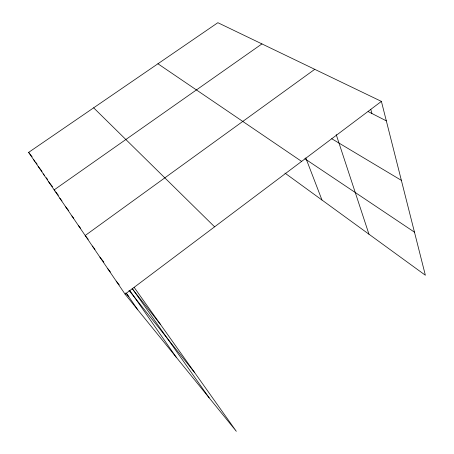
<?xml version="1.0" encoding="UTF-8"?>
<svg xmlns="http://www.w3.org/2000/svg" width="454" height="454" viewBox="0 0 454 454"><rect width="100%" height="100%" fill="white"/><g stroke="black" fill="none" stroke-linecap="round" stroke-linejoin="round"><path stroke-width="0.68" d="M134.106 287.303L236.313 431.3L125.077 294.152L381.405 101.395L425.364 275.238L284.936 173.076M314.758 69.326L85.187 235.512L88.224 239.315M261.941 43.907L54.151 189.886L55.002 190.964M125.077 294.152L28.636 152.379L217.869 22.7L381.405 101.395M368.149 111.576L386.326 120.86M331.721 138.731L401.37 180.357M304.85 158.747L414.474 232.17M157.935 63.77L301.609 161.397M93.649 107.825L214.6 226.83M116.213 281.122L119.254 284.885M125.769 292.949L128.805 296.712M107.831 268.796L110.413 272.008M99.886 257.123L103.864 262.077M128.953 290.327L194.738 372.723M92.349 246.04L94.977 249.325M78.377 225.502L80.523 228.197M65.699 206.865L68.753 210.718M71.885 215.962L73.65 218.181M55.859 192.048L58.418 195.288M132.148 288.602L160.478 324.457M59.792 198.182L61.954 200.912M43.272 173.899L44.577 175.55M46.308 177.752L47.608 179.404M48.589 181.713L52.533 186.713M33.312 159.252L35.003 161.408M35.849 162.487L37.12 164.104M38.187 166.419L42.04 171.323M28.636 152.379L32.12 156.817M132.245 288.54L209.186 397.857M129.838 290.549L176.175 357.156M126.49 293.329L137.766 309.798M305.78 157.907L321.977 200.027M336.198 134.543L368.966 234.213M370.782 109.386L371.894 113.489"/></g></svg>
